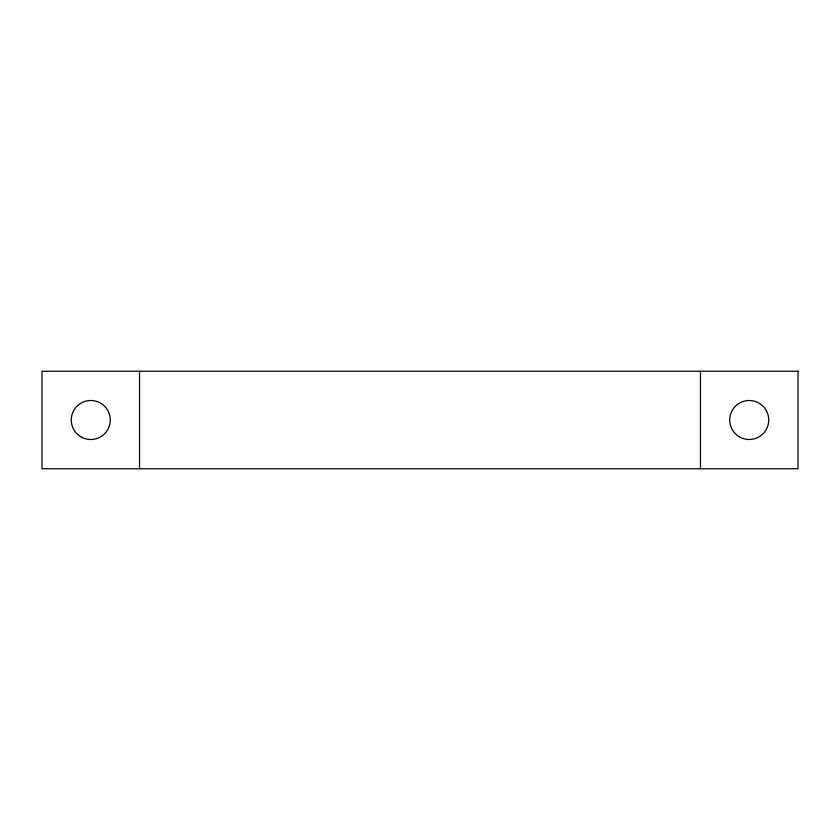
<?xml version="1.0" encoding="UTF-8"?>
<svg xmlns="http://www.w3.org/2000/svg" width="840" height="840" viewBox="0 0 840 840"><rect width="100%" height="100%" fill="white"/><g stroke="black" fill="none" stroke-linecap="round" stroke-linejoin="round"><path stroke-width="1.26" d="M700.455 371.228L700.455 468.772M139.545 371.228L139.545 468.772M798 371.228L42 371.228L42 468.772L798 468.772L798 371.228M81.018 436.894A19.509 19.509 0 0 0 110.282 420A19.509 19.509 0 0 0 81.018 403.106A19.509 19.509 0 0 0 81.018 436.894M739.473 436.894A19.509 19.509 0 0 0 768.736 420A19.509 19.509 0 0 0 739.473 403.106A19.509 19.509 0 0 0 739.473 436.894"/></g></svg>
